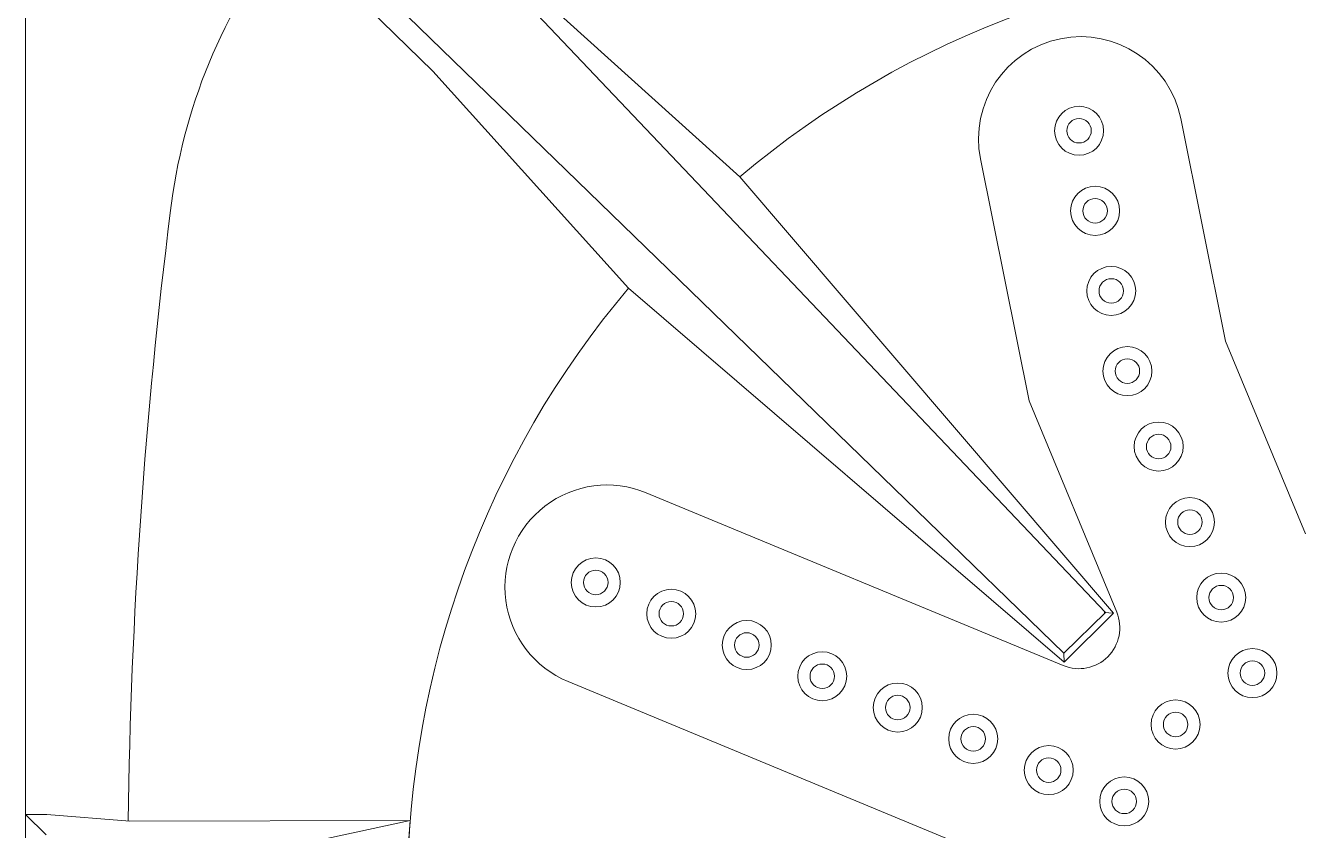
# Model space of a CAD drawing. Extents: x 306 to 2240, y 18 to 779.
# Drawn here: x 688.872 to 689.0286, y 391.4123 to 391.5108 of the extents above; entities that cross this region are included whole.
import ezdxf

# ---------------------------------------------------------------- set-up
doc = ezdxf.new("R2010")
doc.units = 0
doc.header["$MEASUREMENT"] = 0
doc.linetypes.add('ACAD_ISO03W100', pattern=[30, 12, -18])
doc.layers.add('EQUIPAMIENTO SUPER', color=1, linetype='Continuous')

msp = doc.modelspace()

# ---------------------------------------------------------------- linework, layer by layer
at = {"layer": 'EQUIPAMIENTO SUPER', "color": 253, "lineweight": 0}
for p, q in [((688.8719949408389, 391.404752502158, -6.438942029e-07), (688.8719949408389, 391.5660025021579, -6.438942029e-07)), ((689.0188540542497, 391.4721599395938, -6.438942029e-07), (689.0133735105394, 391.4993845051262, -6.438942029e-07)), ((688.9948259178004, 391.4648408442444, -6.438942029e-07), (688.9888651814531, 391.4944507636264, -6.438942029e-07)), ((689.0188540542497, 391.4721599395938, -6.438942029e-07), (689.028625745194, 391.4485689907851, -6.438942029e-07)), ((688.9948259178004, 391.4648408442444, -6.438942029e-07), (689.0055287568815, 391.4390019049757, -6.438942029e-07)), ((688.9989959420585, 391.4324690901512, -6.438942029e-07), (688.9479504313443, 391.4536128329882, -6.438942029e-07)), ((689.0039964005067, 391.4389507899581, -6.438942029e-07), (689.0051311089177, 391.4388785813357, -6.438942029e-07)), ((688.9990466530385, 391.4340010424898, -6.438942029e-07), (688.9991184576198, 391.4328659300399, -6.438942029e-07)), ((688.9894288562487, 391.4093721018381, -6.438942029e-07), (688.9383833455345, 391.4305158446752, -6.438942029e-07)), ((688.8719949408389, 391.4142525021579, -6.438942029e-07), (688.8745938765592, 391.4142525021579, -6.438942029e-07)), ((688.8719949408389, 391.404752502158, -6.438942029e-07), (688.8719949408389, 391.4142525021579, -6.438942029e-07)), ((688.8745938765592, 391.4142525021579, -6.438942029e-07), (688.8847471699833, 391.4134476228971, -6.438942029e-07)), ((688.8847471699833, 391.4134476228971, -6.438942029e-07), (688.9190806161555, 391.4135136076849, -6.438942029e-07)), ((688.9007449408368, 391.4095725021579, -6.438942029e-07), (688.9190806161555, 391.4135136076849, -6.438942029e-07))]:
    msp.add_line(p, q, dxfattribs=at)
at = {"layer": 'EQUIPAMIENTO SUPER', "color": 253, "linetype": 'ACAD_ISO03W100', "lineweight": 0}
msp.add_line((688.8719949408389, 391.4142525021579, -6.438942029e-07), (688.8744949408377, 391.4117525021579, -6.438942029e-07), dxfattribs=at)
at = {"layer": 'EQUIPAMIENTO SUPER', "color": 253, "lineweight": 0, "elevation": -6.438508219e-07}
for points in [[(689.0051311089177, 391.4388785813352), (688.9991184576198, 391.4328659300399), (688.9457914469881, 391.4786587699136), (688.9218348962517, 391.5051905525451), (688.8719949408389, 391.5537805589282), (688.8719949408389, 391.6035025021576), (688.8909949408393, 391.6035025021576), (688.8909949408393, 391.5616497848088), (688.9328753552893, 391.5162242308481), (688.95938826903, 391.4922478850625), (689.0051311089177, 391.4388785813352)], [(688.8744949408377, 391.6010025021578), (688.8744949408377, 391.5548530072209), (688.9990466530385, 391.4340010424898), (689.0041412861815, 391.4389415699724), (688.888494940837, 391.5606519970942), (688.888494940837, 391.6010025021578), (688.8744949408377, 391.6010025021578), (688.8744949408377, 391.6010025021578)]]:
    msp.add_lwpolyline(points, dxfattribs=at)
at = {"layer": 'EQUIPAMIENTO SUPER', "color": 253, "lineweight": 0}
for centre, radius in [((689.0009194962242, 391.4979103868282, -6.438942029e-07), 0.003), ((689.0009194962242, 391.4979103868282, -6.438942029e-07), 0.003), ((689.0009194962242, 391.4979103868282, -6.438942029e-07), 0.003), ((689.0009194962242, 391.4979103868282, -6.438942029e-07), 0.003), ((689.0009194962242, 391.4979103868282, -6.438942029e-07), 0.003), ((689.0009194962242, 391.4979103868282, -6.438942029e-07), 0.003), ((689.0009194962242, 391.4979103868282, -6.438942029e-07), 0.003), ((689.0009194962242, 391.4979103868282, -6.438942029e-07), 0.003), ((689.0009194962242, 391.4979103868282, -6.438942029e-07), 0.003), ((689.0009194962242, 391.4979103868282, -6.438942029e-07), 0.003), ((689.0009194962242, 391.4979103868282, -6.438942029e-07), 0.003), ((689.0009194962242, 391.4979103868282, -6.438942029e-07), 0.003), ((689.0009194962242, 391.4979103868282, -6.438942029e-07), 0.003), ((689.0009194962242, 391.4979103868282, -6.438942029e-07), 0.003), ((689.0009194962242, 391.4979103868282, -6.438942029e-07), 0.003), ((689.0009194962242, 391.4979103868282, -6.438942029e-07), 0.003), ((689.0009194962242, 391.4979103868282, -6.438942029e-07), 0.0015), ((689.0009194962242, 391.4979103868282, -6.438942029e-07), 0.0015), ((689.0009194962242, 391.4979103868282, -6.438942029e-07), 0.0015), ((689.0009194962242, 391.4979103868282, -6.438942029e-07), 0.0015), ((689.0009194962242, 391.4979103868282, -6.438942029e-07), 0.0015), ((689.0009194962242, 391.4979103868282, -6.438942029e-07), 0.0015), ((689.0009194962242, 391.4979103868282, -6.438942029e-07), 0.0015), ((689.0009194962242, 391.4979103868282, -6.438942029e-07), 0.0015), ((689.0009194962242, 391.4979103868282, -6.438942029e-07), 0.0015), ((689.0009194962242, 391.4979103868282, -6.438942029e-07), 0.0015), ((689.0009194962242, 391.4979103868282, -6.438942029e-07), 0.0015), ((689.0009194962242, 391.4979103868282, -6.438942029e-07), 0.0015), ((689.0009194962242, 391.4979103868282, -6.438942029e-07), 0.0015), ((689.0009194962242, 391.4979103868282, -6.438942029e-07), 0.0015), ((689.0009194962242, 391.4979103868282, -6.438942029e-07), 0.0015), ((689.0009194962242, 391.4979103868282, -6.438942029e-07), 0.0015), ((689.0028929928253, 391.4881070551918, -6.438942029e-07), 0.003), ((689.0028929928253, 391.4881070551918, -6.438942029e-07), 0.003), ((689.0028929928253, 391.4881070551918, -6.438942029e-07), 0.003), ((689.0028929928253, 391.4881070551918, -6.438942029e-07), 0.003), ((689.0028929928253, 391.4881070551918, -6.438942029e-07), 0.003), ((689.0028929928253, 391.4881070551918, -6.438942029e-07), 0.003), ((689.0028929928253, 391.4881070551918, -6.438942029e-07), 0.003), ((689.0028929928253, 391.4881070551918, -6.438942029e-07), 0.003), ((689.0028929928253, 391.4881070551918, -6.438942029e-07), 0.003), ((689.0028929928253, 391.4881070551918, -6.438942029e-07), 0.003), ((689.0028929928253, 391.4881070551918, -6.438942029e-07), 0.003), ((689.0028929928253, 391.4881070551918, -6.438942029e-07), 0.003), ((689.0028929928253, 391.4881070551918, -6.438942029e-07), 0.003), ((689.0028929928253, 391.4881070551918, -6.438942029e-07), 0.003), ((689.0028929928253, 391.4881070551918, -6.438942029e-07), 0.003), ((689.0028929928253, 391.4881070551918, -6.438942029e-07), 0.003), ((689.0028929928253, 391.4881070551918, -6.438942029e-07), 0.0015), ((689.0028929928253, 391.4881070551918, -6.438942029e-07), 0.0015), ((689.0028929928253, 391.4881070551918, -6.438942029e-07), 0.0015), ((689.0028929928253, 391.4881070551918, -6.438942029e-07), 0.0015), ((689.0028929928253, 391.4881070551918, -6.438942029e-07), 0.0015), ((689.0028929928253, 391.4881070551918, -6.438942029e-07), 0.0015), ((689.0028929928253, 391.4881070551918, -6.438942029e-07), 0.0015), ((689.0028929928253, 391.4881070551918, -6.438942029e-07), 0.0015), ((689.0028929928253, 391.4881070551918, -6.438942029e-07), 0.0015), ((689.0028929928253, 391.4881070551918, -6.438942029e-07), 0.0015), ((689.0028929928253, 391.4881070551918, -6.438942029e-07), 0.0015), ((689.0028929928253, 391.4881070551918, -6.438942029e-07), 0.0015), ((689.0028929928253, 391.4881070551918, -6.438942029e-07), 0.0015), ((689.0028929928253, 391.4881070551918, -6.438942029e-07), 0.0015), ((689.0028929928253, 391.4881070551918, -6.438942029e-07), 0.0015), ((689.0028929928253, 391.4881070551918, -6.438942029e-07), 0.0015), ((689.0048664894261, 391.4783037235556, -6.438942029e-07), 0.003), ((689.0048664894261, 391.4783037235556, -6.438942029e-07), 0.003), ((689.0048664894261, 391.4783037235556, -6.438942029e-07), 0.003), ((689.0048664894261, 391.4783037235556, -6.438942029e-07), 0.003), ((689.0048664894261, 391.4783037235556, -6.438942029e-07), 0.003), ((689.0048664894261, 391.4783037235556, -6.438942029e-07), 0.003), ((689.0048664894261, 391.4783037235556, -6.438942029e-07), 0.003), ((689.0048664894261, 391.4783037235556, -6.438942029e-07), 0.003), ((689.0048664894261, 391.4783037235556, -6.438942029e-07), 0.003), ((689.0048664894261, 391.4783037235556, -6.438942029e-07), 0.003), ((689.0048664894261, 391.4783037235556, -6.438942029e-07), 0.003), ((689.0048664894261, 391.4783037235556, -6.438942029e-07), 0.003), ((689.0048664894261, 391.4783037235556, -6.438942029e-07), 0.003), ((689.0048664894261, 391.4783037235556, -6.438942029e-07), 0.003), ((689.0048664894261, 391.4783037235556, -6.438942029e-07), 0.003), ((689.0048664894261, 391.4783037235556, -6.438942029e-07), 0.003), ((689.0048664894261, 391.4783037235556, -6.438942029e-07), 0.0015), ((689.0048664894261, 391.4783037235556, -6.438942029e-07), 0.0015), ((689.0048664894261, 391.4783037235556, -6.438942029e-07), 0.0015), ((689.0048664894261, 391.4783037235556, -6.438942029e-07), 0.0015), ((689.0048664894261, 391.4783037235556, -6.438942029e-07), 0.0015), ((689.0048664894261, 391.4783037235556, -6.438942029e-07), 0.0015), ((689.0048664894261, 391.4783037235556, -6.438942029e-07), 0.0015), ((689.0048664894261, 391.4783037235556, -6.438942029e-07), 0.0015), ((689.0048664894261, 391.4783037235556, -6.438942029e-07), 0.0015), ((689.0048664894261, 391.4783037235556, -6.438942029e-07), 0.0015), ((689.0048664894261, 391.4783037235556, -6.438942029e-07), 0.0015), ((689.0048664894261, 391.4783037235556, -6.438942029e-07), 0.0015), ((689.0048664894261, 391.4783037235556, -6.438942029e-07), 0.0015), ((689.0048664894261, 391.4783037235556, -6.438942029e-07), 0.0015), ((689.0048664894261, 391.4783037235556, -6.438942029e-07), 0.0015), ((689.0048664894261, 391.4783037235556, -6.438942029e-07), 0.0015), ((689.0068399860232, 391.4685003919193, -6.438942029e-07), 0.003), ((689.0068399860232, 391.4685003919193, -6.438942029e-07), 0.003), ((689.0068399860232, 391.4685003919193, -6.438942029e-07), 0.003), ((689.0068399860232, 391.4685003919193, -6.438942029e-07), 0.003), ((689.0068399860232, 391.4685003919193, -6.438942029e-07), 0.003), ((689.0068399860232, 391.4685003919193, -6.438942029e-07), 0.003), ((689.0068399860232, 391.4685003919193, -6.438942029e-07), 0.003), ((689.0068399860232, 391.4685003919193, -6.438942029e-07), 0.003), ((689.0068399860232, 391.4685003919193, -6.438942029e-07), 0.003), ((689.0068399860232, 391.4685003919193, -6.438942029e-07), 0.003), ((689.0068399860232, 391.4685003919193, -6.438942029e-07), 0.003), ((689.0068399860232, 391.4685003919193, -6.438942029e-07), 0.003), ((689.0068399860232, 391.4685003919193, -6.438942029e-07), 0.003), ((689.0068399860232, 391.4685003919193, -6.438942029e-07), 0.003), ((689.0068399860232, 391.4685003919193, -6.438942029e-07), 0.003), ((689.0068399860232, 391.4685003919193, -6.438942029e-07), 0.003), ((689.0068399860232, 391.4685003919193, -6.438942029e-07), 0.0015), ((689.0068399860232, 391.4685003919193, -6.438942029e-07), 0.0015), ((689.0068399860232, 391.4685003919193, -6.438942029e-07), 0.0015), ((689.0068399860232, 391.4685003919193, -6.438942029e-07), 0.0015), ((689.0068399860232, 391.4685003919193, -6.438942029e-07), 0.0015), ((689.0068399860232, 391.4685003919193, -6.438942029e-07), 0.0015), ((689.0068399860232, 391.4685003919193, -6.438942029e-07), 0.0015), ((689.0068399860232, 391.4685003919193, -6.438942029e-07), 0.0015), ((689.0068399860232, 391.4685003919193, -6.438942029e-07), 0.0015), ((689.0068399860232, 391.4685003919193, -6.438942029e-07), 0.0015), ((689.0068399860232, 391.4685003919193, -6.438942029e-07), 0.0015), ((689.0068399860232, 391.4685003919193, -6.438942029e-07), 0.0015), ((689.0068399860232, 391.4685003919193, -6.438942029e-07), 0.0015), ((689.0068399860232, 391.4685003919193, -6.438942029e-07), 0.0015), ((689.0068399860232, 391.4685003919193, -6.438942029e-07), 0.0015), ((689.0068399860232, 391.4685003919193, -6.438942029e-07), 0.0015), ((689.0106668203501, 391.4592615965942, -6.438942029e-07), 0.003), ((689.0106668203501, 391.4592615965942, -6.438942029e-07), 0.003), ((689.0106668203501, 391.4592615965942, -6.438942029e-07), 0.003), ((689.0106668203501, 391.4592615965942, -6.438942029e-07), 0.003), ((689.0106668203501, 391.4592615965942, -6.438942029e-07), 0.003), ((689.0106668203501, 391.4592615965942, -6.438942029e-07), 0.003), ((689.0106668203501, 391.4592615965942, -6.438942029e-07), 0.003), ((689.0106668203501, 391.4592615965942, -6.438942029e-07), 0.003), ((689.0106668203501, 391.4592615965942, -6.438942029e-07), 0.003), ((689.0106668203501, 391.4592615965942, -6.438942029e-07), 0.003), ((689.0106668203501, 391.4592615965942, -6.438942029e-07), 0.003), ((689.0106668203501, 391.4592615965942, -6.438942029e-07), 0.003), ((689.0106668203501, 391.4592615965942, -6.438942029e-07), 0.003), ((689.0106668203501, 391.4592615965942, -6.438942029e-07), 0.003), ((689.0106668203501, 391.4592615965942, -6.438942029e-07), 0.003), ((689.0106668203501, 391.4592615965942, -6.438942029e-07), 0.003), ((689.0106668203501, 391.4592615965942, -6.438942029e-07), 0.0015), ((689.0106668203501, 391.4592615965942, -6.438942029e-07), 0.0015), ((689.0106668203501, 391.4592615965942, -6.438942029e-07), 0.0015), ((689.0106668203501, 391.4592615965942, -6.438942029e-07), 0.0015), ((689.0106668203501, 391.4592615965942, -6.438942029e-07), 0.0015), ((689.0106668203501, 391.4592615965942, -6.438942029e-07), 0.0015), ((689.0106668203501, 391.4592615965942, -6.438942029e-07), 0.0015), ((689.0106668203501, 391.4592615965942, -6.438942029e-07), 0.0015), ((689.0106668203501, 391.4592615965942, -6.438942029e-07), 0.0015), ((689.0106668203501, 391.4592615965942, -6.438942029e-07), 0.0015), ((689.0106668203501, 391.4592615965942, -6.438942029e-07), 0.0015), ((689.0106668203501, 391.4592615965942, -6.438942029e-07), 0.0015), ((689.0106668203501, 391.4592615965942, -6.438942029e-07), 0.0015), ((689.0106668203501, 391.4592615965942, -6.438942029e-07), 0.0015), ((689.0106668203501, 391.4592615965942, -6.438942029e-07), 0.0015), ((689.0106668203501, 391.4592615965942, -6.438942029e-07), 0.0015), ((689.0144936546735, 391.4500228012686, -6.438942029e-07), 0.003), ((689.0144936546735, 391.4500228012686, -6.438942029e-07), 0.003), ((689.0144936546735, 391.4500228012686, -6.438942029e-07), 0.003), ((689.0144936546735, 391.4500228012686, -6.438942029e-07), 0.003), ((689.0144936546735, 391.4500228012686, -6.438942029e-07), 0.003), ((689.0144936546735, 391.4500228012686, -6.438942029e-07), 0.003), ((689.0144936546735, 391.4500228012686, -6.438942029e-07), 0.003), ((689.0144936546735, 391.4500228012686, -6.438942029e-07), 0.003), ((689.0144936546735, 391.4500228012686, -6.438942029e-07), 0.003), ((689.0144936546735, 391.4500228012686, -6.438942029e-07), 0.003), ((689.0144936546735, 391.4500228012686, -6.438942029e-07), 0.003), ((689.0144936546735, 391.4500228012686, -6.438942029e-07), 0.003), ((689.0144936546735, 391.4500228012686, -6.438942029e-07), 0.003), ((689.0144936546735, 391.4500228012686, -6.438942029e-07), 0.003), ((689.0144936546735, 391.4500228012686, -6.438942029e-07), 0.003), ((689.0144936546735, 391.4500228012686, -6.438942029e-07), 0.003), ((689.0144936546735, 391.4500228012686, -6.438942029e-07), 0.0015), ((689.0144936546735, 391.4500228012686, -6.438942029e-07), 0.0015), ((689.0144936546735, 391.4500228012686, -6.438942029e-07), 0.0015), ((689.0144936546735, 391.4500228012686, -6.438942029e-07), 0.0015), ((689.0144936546735, 391.4500228012686, -6.438942029e-07), 0.0015), ((689.0144936546735, 391.4500228012686, -6.438942029e-07), 0.0015), ((689.0144936546735, 391.4500228012686, -6.438942029e-07), 0.0015), ((689.0144936546735, 391.4500228012686, -6.438942029e-07), 0.0015), ((689.0144936546735, 391.4500228012686, -6.438942029e-07), 0.0015), ((689.0144936546735, 391.4500228012686, -6.438942029e-07), 0.0015), ((689.0144936546735, 391.4500228012686, -6.438942029e-07), 0.0015), ((689.0144936546735, 391.4500228012686, -6.438942029e-07), 0.0015), ((689.0144936546735, 391.4500228012686, -6.438942029e-07), 0.0015), ((689.0144936546735, 391.4500228012686, -6.438942029e-07), 0.0015), ((689.0144936546735, 391.4500228012686, -6.438942029e-07), 0.0015), ((689.0144936546735, 391.4500228012686, -6.438942029e-07), 0.0015), ((688.9417810691396, 391.4426383639802, -6.438942029e-07), 0.003), ((688.9417810691396, 391.4426383639802, -6.438942029e-07), 0.003), ((688.9417810691396, 391.4426383639802, -6.438942029e-07), 0.003), ((688.9417810691396, 391.4426383639802, -6.438942029e-07), 0.003), ((688.9417810691396, 391.4426383639802, -6.438942029e-07), 0.003), ((688.9417810691396, 391.4426383639802, -6.438942029e-07), 0.003), ((688.9417810691396, 391.4426383639802, -6.438942029e-07), 0.003), ((688.9417810691396, 391.4426383639802, -6.438942029e-07), 0.003), ((688.9417810691396, 391.4426383639802, -6.438942029e-07), 0.003), ((688.9417810691396, 391.4426383639802, -6.438942029e-07), 0.003), ((688.9417810691396, 391.4426383639802, -6.438942029e-07), 0.003), ((688.9417810691396, 391.4426383639802, -6.438942029e-07), 0.003), ((688.9417810691396, 391.4426383639802, -6.438942029e-07), 0.003), ((688.9417810691396, 391.4426383639802, -6.438942029e-07), 0.003), ((688.9417810691396, 391.4426383639802, -6.438942029e-07), 0.003), ((688.9417810691396, 391.4426383639802, -6.438942029e-07), 0.003), ((688.9417810691396, 391.4426383639802, -6.438942029e-07), 0.0015), ((688.9417810691396, 391.4426383639802, -6.438942029e-07), 0.0015), ((688.9417810691396, 391.4426383639802, -6.438942029e-07), 0.0015), ((688.9417810691396, 391.4426383639802, -6.438942029e-07), 0.0015), ((688.9417810691396, 391.4426383639802, -6.438942029e-07), 0.0015), ((688.9417810691396, 391.4426383639802, -6.438942029e-07), 0.0015), ((688.9417810691396, 391.4426383639802, -6.438942029e-07), 0.0015), ((688.9417810691396, 391.4426383639802, -6.438942029e-07), 0.0015), ((688.9417810691396, 391.4426383639802, -6.438942029e-07), 0.0015), ((688.9417810691396, 391.4426383639802, -6.438942029e-07), 0.0015), ((688.9417810691396, 391.4426383639802, -6.438942029e-07), 0.0015), ((688.9417810691396, 391.4426383639802, -6.438942029e-07), 0.0015), ((688.9417810691396, 391.4426383639802, -6.438942029e-07), 0.0015), ((688.9417810691396, 391.4426383639802, -6.438942029e-07), 0.0015), ((688.9417810691396, 391.4426383639802, -6.438942029e-07), 0.0015), ((688.9417810691396, 391.4426383639802, -6.438942029e-07), 0.0015), ((689.0183204889968, 391.4407840059436, -6.438942029e-07), 0.003), ((689.0183204889968, 391.4407840059436, -6.438942029e-07), 0.003), ((689.0183204889968, 391.4407840059436, -6.438942029e-07), 0.003), ((689.0183204889968, 391.4407840059436, -6.438942029e-07), 0.003), ((689.0183204889968, 391.4407840059436, -6.438942029e-07), 0.003), ((689.0183204889968, 391.4407840059436, -6.438942029e-07), 0.003), ((689.0183204889968, 391.4407840059436, -6.438942029e-07), 0.003), ((689.0183204889968, 391.4407840059436, -6.438942029e-07), 0.003), ((689.0183204889968, 391.4407840059436, -6.438942029e-07), 0.003), ((689.0183204889968, 391.4407840059436, -6.438942029e-07), 0.003), ((689.0183204889968, 391.4407840059436, -6.438942029e-07), 0.003), ((689.0183204889968, 391.4407840059436, -6.438942029e-07), 0.003), ((689.0183204889968, 391.4407840059436, -6.438942029e-07), 0.003), ((689.0183204889968, 391.4407840059436, -6.438942029e-07), 0.003), ((689.0183204889968, 391.4407840059436, -6.438942029e-07), 0.003), ((689.0183204889968, 391.4407840059436, -6.438942029e-07), 0.003), ((688.9510198644663, 391.4388115296562, -6.438942029e-07), 0.003), ((688.9510198644663, 391.4388115296562, -6.438942029e-07), 0.003), ((688.9510198644663, 391.4388115296562, -6.438942029e-07), 0.003), ((688.9510198644663, 391.4388115296562, -6.438942029e-07), 0.003), ((688.9510198644663, 391.4388115296562, -6.438942029e-07), 0.003), ((688.9510198644663, 391.4388115296562, -6.438942029e-07), 0.003), ((688.9510198644663, 391.4388115296562, -6.438942029e-07), 0.003), ((688.9510198644663, 391.4388115296562, -6.438942029e-07), 0.003), ((688.9510198644663, 391.4388115296562, -6.438942029e-07), 0.003), ((688.9510198644663, 391.4388115296562, -6.438942029e-07), 0.003), ((688.9510198644663, 391.4388115296562, -6.438942029e-07), 0.003), ((688.9510198644663, 391.4388115296562, -6.438942029e-07), 0.003), ((688.9510198644663, 391.4388115296562, -6.438942029e-07), 0.003), ((688.9510198644663, 391.4388115296562, -6.438942029e-07), 0.003), ((688.9510198644663, 391.4388115296562, -6.438942029e-07), 0.003), ((688.9510198644663, 391.4388115296562, -6.438942029e-07), 0.003), ((689.0183204889968, 391.4407840059436, -6.438942029e-07), 0.0015), ((689.0183204889968, 391.4407840059436, -6.438942029e-07), 0.0015), ((689.0183204889968, 391.4407840059436, -6.438942029e-07), 0.0015), ((689.0183204889968, 391.4407840059436, -6.438942029e-07), 0.0015), ((689.0183204889968, 391.4407840059436, -6.438942029e-07), 0.0015), ((689.0183204889968, 391.4407840059436, -6.438942029e-07), 0.0015), ((689.0183204889968, 391.4407840059436, -6.438942029e-07), 0.0015), ((689.0183204889968, 391.4407840059436, -6.438942029e-07), 0.0015), ((689.0183204889968, 391.4407840059436, -6.438942029e-07), 0.0015), ((689.0183204889968, 391.4407840059436, -6.438942029e-07), 0.0015), ((689.0183204889968, 391.4407840059436, -6.438942029e-07), 0.0015), ((689.0183204889968, 391.4407840059436, -6.438942029e-07), 0.0015), ((689.0183204889968, 391.4407840059436, -6.438942029e-07), 0.0015), ((689.0183204889968, 391.4407840059436, -6.438942029e-07), 0.0015), ((689.0183204889968, 391.4407840059436, -6.438942029e-07), 0.0015), ((689.0183204889968, 391.4407840059436, -6.438942029e-07), 0.0015), ((688.9510198644663, 391.4388115296562, -6.438942029e-07), 0.0015), ((688.9510198644663, 391.4388115296562, -6.438942029e-07), 0.0015), ((688.9510198644663, 391.4388115296562, -6.438942029e-07), 0.0015), ((688.9510198644663, 391.4388115296562, -6.438942029e-07), 0.0015), ((688.9510198644663, 391.4388115296562, -6.438942029e-07), 0.0015), ((688.9510198644663, 391.4388115296562, -6.438942029e-07), 0.0015), ((688.9510198644663, 391.4388115296562, -6.438942029e-07), 0.0015), ((688.9510198644663, 391.4388115296562, -6.438942029e-07), 0.0015), ((688.9510198644663, 391.4388115296562, -6.438942029e-07), 0.0015), ((688.9510198644663, 391.4388115296562, -6.438942029e-07), 0.0015), ((688.9510198644663, 391.4388115296562, -6.438942029e-07), 0.0015), ((688.9510198644663, 391.4388115296562, -6.438942029e-07), 0.0015), ((688.9510198644663, 391.4388115296562, -6.438942029e-07), 0.0015), ((688.9510198644663, 391.4388115296562, -6.438942029e-07), 0.0015), ((688.9510198644663, 391.4388115296562, -6.438942029e-07), 0.0015), ((688.9510198644663, 391.4388115296562, -6.438942029e-07), 0.0015), ((688.9602586597888, 391.4349846953328, -6.438942029e-07), 0.003), ((688.9602586597888, 391.4349846953328, -6.438942029e-07), 0.003), ((688.9602586597888, 391.4349846953328, -6.438942029e-07), 0.003), ((688.9602586597888, 391.4349846953328, -6.438942029e-07), 0.003), ((688.9602586597888, 391.4349846953328, -6.438942029e-07), 0.003), ((688.9602586597888, 391.4349846953328, -6.438942029e-07), 0.003), ((688.9602586597888, 391.4349846953328, -6.438942029e-07), 0.003), ((688.9602586597888, 391.4349846953328, -6.438942029e-07), 0.003), ((688.9602586597888, 391.4349846953328, -6.438942029e-07), 0.003), ((688.9602586597888, 391.4349846953328, -6.438942029e-07), 0.003), ((688.9602586597888, 391.4349846953328, -6.438942029e-07), 0.003), ((688.9602586597888, 391.4349846953328, -6.438942029e-07), 0.003), ((688.9602586597888, 391.4349846953328, -6.438942029e-07), 0.003), ((688.9602586597888, 391.4349846953328, -6.438942029e-07), 0.003), ((688.9602586597888, 391.4349846953328, -6.438942029e-07), 0.003), ((688.9602586597888, 391.4349846953328, -6.438942029e-07), 0.003), ((688.9602586597888, 391.4349846953328, -6.438942029e-07), 0.0015), ((688.9602586597888, 391.4349846953328, -6.438942029e-07), 0.0015), ((688.9602586597888, 391.4349846953328, -6.438942029e-07), 0.0015), ((688.9602586597888, 391.4349846953328, -6.438942029e-07), 0.0015), ((688.9602586597888, 391.4349846953328, -6.438942029e-07), 0.0015), ((688.9602586597888, 391.4349846953328, -6.438942029e-07), 0.0015), ((688.9602586597888, 391.4349846953328, -6.438942029e-07), 0.0015), ((688.9602586597888, 391.4349846953328, -6.438942029e-07), 0.0015), ((688.9602586597888, 391.4349846953328, -6.438942029e-07), 0.0015), ((688.9602586597888, 391.4349846953328, -6.438942029e-07), 0.0015), ((688.9602586597888, 391.4349846953328, -6.438942029e-07), 0.0015), ((688.9602586597888, 391.4349846953328, -6.438942029e-07), 0.0015), ((688.9602586597888, 391.4349846953328, -6.438942029e-07), 0.0015), ((688.9602586597888, 391.4349846953328, -6.438942029e-07), 0.0015), ((688.9602586597888, 391.4349846953328, -6.438942029e-07), 0.0015), ((688.9602586597888, 391.4349846953328, -6.438942029e-07), 0.0015), ((689.02214732332, 391.4315452106188, -6.438942029e-07), 0.003), ((689.02214732332, 391.4315452106188, -6.438942029e-07), 0.003), ((689.02214732332, 391.4315452106188, -6.438942029e-07), 0.003), ((689.02214732332, 391.4315452106188, -6.438942029e-07), 0.003), ((689.02214732332, 391.4315452106188, -6.438942029e-07), 0.003), ((689.02214732332, 391.4315452106188, -6.438942029e-07), 0.003), ((689.02214732332, 391.4315452106188, -6.438942029e-07), 0.003), ((689.02214732332, 391.4315452106188, -6.438942029e-07), 0.003), ((689.02214732332, 391.4315452106188, -6.438942029e-07), 0.003), ((689.02214732332, 391.4315452106188, -6.438942029e-07), 0.003), ((689.02214732332, 391.4315452106188, -6.438942029e-07), 0.003), ((689.02214732332, 391.4315452106188, -6.438942029e-07), 0.003), ((689.02214732332, 391.4315452106188, -6.438942029e-07), 0.003), ((689.02214732332, 391.4315452106188, -6.438942029e-07), 0.003), ((689.02214732332, 391.4315452106188, -6.438942029e-07), 0.003), ((689.02214732332, 391.4315452106188, -6.438942029e-07), 0.003), ((688.9694974551152, 391.431157861009, -6.438942029e-07), 0.003), ((688.9694974551152, 391.431157861009, -6.438942029e-07), 0.003), ((688.9694974551152, 391.431157861009, -6.438942029e-07), 0.003), ((688.9694974551152, 391.431157861009, -6.438942029e-07), 0.003), ((688.9694974551152, 391.431157861009, -6.438942029e-07), 0.003), ((688.9694974551152, 391.431157861009, -6.438942029e-07), 0.003), ((688.9694974551152, 391.431157861009, -6.438942029e-07), 0.003), ((688.9694974551152, 391.431157861009, -6.438942029e-07), 0.003), ((688.9694974551152, 391.431157861009, -6.438942029e-07), 0.003), ((688.9694974551152, 391.431157861009, -6.438942029e-07), 0.003), ((688.9694974551152, 391.431157861009, -6.438942029e-07), 0.003), ((688.9694974551152, 391.431157861009, -6.438942029e-07), 0.003), ((688.9694974551152, 391.431157861009, -6.438942029e-07), 0.003), ((688.9694974551152, 391.431157861009, -6.438942029e-07), 0.003), ((688.9694974551152, 391.431157861009, -6.438942029e-07), 0.003), ((688.9694974551152, 391.431157861009, -6.438942029e-07), 0.003), ((689.02214732332, 391.4315452106188, -6.438942029e-07), 0.0015), ((689.02214732332, 391.4315452106188, -6.438942029e-07), 0.0015), ((689.02214732332, 391.4315452106188, -6.438942029e-07), 0.0015), ((689.02214732332, 391.4315452106188, -6.438942029e-07), 0.0015), ((689.02214732332, 391.4315452106188, -6.438942029e-07), 0.0015), ((689.02214732332, 391.4315452106188, -6.438942029e-07), 0.0015), ((689.02214732332, 391.4315452106188, -6.438942029e-07), 0.0015), ((689.02214732332, 391.4315452106188, -6.438942029e-07), 0.0015), ((689.02214732332, 391.4315452106188, -6.438942029e-07), 0.0015), ((689.02214732332, 391.4315452106188, -6.438942029e-07), 0.0015), ((689.02214732332, 391.4315452106188, -6.438942029e-07), 0.0015), ((689.02214732332, 391.4315452106188, -6.438942029e-07), 0.0015), ((689.02214732332, 391.4315452106188, -6.438942029e-07), 0.0015), ((689.02214732332, 391.4315452106188, -6.438942029e-07), 0.0015), ((689.02214732332, 391.4315452106188, -6.438942029e-07), 0.0015), ((689.02214732332, 391.4315452106188, -6.438942029e-07), 0.0015), ((688.9694974551152, 391.431157861009, -6.438942029e-07), 0.0015), ((688.9694974551152, 391.431157861009, -6.438942029e-07), 0.0015), ((688.9694974551152, 391.431157861009, -6.438942029e-07), 0.0015), ((688.9694974551152, 391.431157861009, -6.438942029e-07), 0.0015), ((688.9694974551152, 391.431157861009, -6.438942029e-07), 0.0015), ((688.9694974551152, 391.431157861009, -6.438942029e-07), 0.0015), ((688.9694974551152, 391.431157861009, -6.438942029e-07), 0.0015), ((688.9694974551152, 391.431157861009, -6.438942029e-07), 0.0015), ((688.9694974551152, 391.431157861009, -6.438942029e-07), 0.0015), ((688.9694974551152, 391.431157861009, -6.438942029e-07), 0.0015), ((688.9694974551152, 391.431157861009, -6.438942029e-07), 0.0015), ((688.9694974551152, 391.431157861009, -6.438942029e-07), 0.0015), ((688.9694974551152, 391.431157861009, -6.438942029e-07), 0.0015), ((688.9694974551152, 391.431157861009, -6.438942029e-07), 0.0015), ((688.9694974551152, 391.431157861009, -6.438942029e-07), 0.0015), ((688.9694974551152, 391.431157861009, -6.438942029e-07), 0.0015), ((688.9787362504414, 391.4273310266858, -6.438942029e-07), 0.003), ((688.9787362504414, 391.4273310266858, -6.438942029e-07), 0.003), ((688.9787362504414, 391.4273310266858, -6.438942029e-07), 0.003), ((688.9787362504414, 391.4273310266858, -6.438942029e-07), 0.003), ((688.9787362504414, 391.4273310266858, -6.438942029e-07), 0.003), ((688.9787362504414, 391.4273310266858, -6.438942029e-07), 0.003), ((688.9787362504414, 391.4273310266858, -6.438942029e-07), 0.003), ((688.9787362504414, 391.4273310266858, -6.438942029e-07), 0.003), ((688.9787362504414, 391.4273310266858, -6.438942029e-07), 0.003), ((688.9787362504414, 391.4273310266858, -6.438942029e-07), 0.003), ((688.9787362504414, 391.4273310266858, -6.438942029e-07), 0.003), ((688.9787362504414, 391.4273310266858, -6.438942029e-07), 0.003), ((688.9787362504414, 391.4273310266858, -6.438942029e-07), 0.003), ((688.9787362504414, 391.4273310266858, -6.438942029e-07), 0.003), ((688.9787362504414, 391.4273310266858, -6.438942029e-07), 0.003), ((688.9787362504414, 391.4273310266858, -6.438942029e-07), 0.003), ((688.9787362504414, 391.4273310266858, -6.438942029e-07), 0.0015), ((688.9787362504414, 391.4273310266858, -6.438942029e-07), 0.0015), ((688.9787362504414, 391.4273310266858, -6.438942029e-07), 0.0015), ((688.9787362504414, 391.4273310266858, -6.438942029e-07), 0.0015), ((688.9787362504414, 391.4273310266858, -6.438942029e-07), 0.0015), ((688.9787362504414, 391.4273310266858, -6.438942029e-07), 0.0015), ((688.9787362504414, 391.4273310266858, -6.438942029e-07), 0.0015), ((688.9787362504414, 391.4273310266858, -6.438942029e-07), 0.0015), ((688.9787362504414, 391.4273310266858, -6.438942029e-07), 0.0015), ((688.9787362504414, 391.4273310266858, -6.438942029e-07), 0.0015), ((688.9787362504414, 391.4273310266858, -6.438942029e-07), 0.0015), ((688.9787362504414, 391.4273310266858, -6.438942029e-07), 0.0015), ((688.9787362504414, 391.4273310266858, -6.438942029e-07), 0.0015), ((688.9787362504414, 391.4273310266858, -6.438942029e-07), 0.0015), ((688.9787362504414, 391.4273310266858, -6.438942029e-07), 0.0015), ((688.9787362504414, 391.4273310266858, -6.438942029e-07), 0.0015), ((689.0127390462062, 391.4252588008303, -6.438942029e-07), 0.003), ((689.0127390462062, 391.4252588008303, -6.438942029e-07), 0.003), ((689.0127390462062, 391.4252588008303, -6.438942029e-07), 0.003), ((689.0127390462062, 391.4252588008303, -6.438942029e-07), 0.003), ((689.0127390462062, 391.4252588008303, -6.438942029e-07), 0.003), ((689.0127390462062, 391.4252588008303, -6.438942029e-07), 0.003), ((689.0127390462062, 391.4252588008303, -6.438942029e-07), 0.003), ((689.0127390462062, 391.4252588008303, -6.438942029e-07), 0.003), ((689.0127390462062, 391.4252588008303, -6.438942029e-07), 0.003), ((689.0127390462062, 391.4252588008303, -6.438942029e-07), 0.003), ((689.0127390462062, 391.4252588008303, -6.438942029e-07), 0.003), ((689.0127390462062, 391.4252588008303, -6.438942029e-07), 0.003), ((689.0127390462062, 391.4252588008303, -6.438942029e-07), 0.003), ((689.0127390462062, 391.4252588008303, -6.438942029e-07), 0.003), ((689.0127390462062, 391.4252588008303, -6.438942029e-07), 0.003), ((689.0127390462062, 391.4252588008303, -6.438942029e-07), 0.003), ((689.0127390462062, 391.4252588008303, -6.438942029e-07), 0.0015), ((689.0127390462062, 391.4252588008303, -6.438942029e-07), 0.0015), ((689.0127390462062, 391.4252588008303, -6.438942029e-07), 0.0015), ((689.0127390462062, 391.4252588008303, -6.438942029e-07), 0.0015), ((689.0127390462062, 391.4252588008303, -6.438942029e-07), 0.0015), ((689.0127390462062, 391.4252588008303, -6.438942029e-07), 0.0015), ((689.0127390462062, 391.4252588008303, -6.438942029e-07), 0.0015), ((689.0127390462062, 391.4252588008303, -6.438942029e-07), 0.0015), ((689.0127390462062, 391.4252588008303, -6.438942029e-07), 0.0015), ((689.0127390462062, 391.4252588008303, -6.438942029e-07), 0.0015), ((689.0127390462062, 391.4252588008303, -6.438942029e-07), 0.0015), ((689.0127390462062, 391.4252588008303, -6.438942029e-07), 0.0015), ((689.0127390462062, 391.4252588008303, -6.438942029e-07), 0.0015), ((689.0127390462062, 391.4252588008303, -6.438942029e-07), 0.0015), ((689.0127390462062, 391.4252588008303, -6.438942029e-07), 0.0015), ((689.0127390462062, 391.4252588008303, -6.438942029e-07), 0.0015), ((688.9879750457643, 391.4235041923618, -6.438942029e-07), 0.003), ((688.9879750457643, 391.4235041923618, -6.438942029e-07), 0.003), ((688.9879750457643, 391.4235041923618, -6.438942029e-07), 0.003), ((688.9879750457643, 391.4235041923618, -6.438942029e-07), 0.003), ((688.9879750457643, 391.4235041923618, -6.438942029e-07), 0.003), ((688.9879750457643, 391.4235041923618, -6.438942029e-07), 0.003), ((688.9879750457643, 391.4235041923618, -6.438942029e-07), 0.003), ((688.9879750457643, 391.4235041923618, -6.438942029e-07), 0.003), ((688.9879750457643, 391.4235041923618, -6.438942029e-07), 0.003), ((688.9879750457643, 391.4235041923618, -6.438942029e-07), 0.003), ((688.9879750457643, 391.4235041923618, -6.438942029e-07), 0.003), ((688.9879750457643, 391.4235041923618, -6.438942029e-07), 0.003), ((688.9879750457643, 391.4235041923618, -6.438942029e-07), 0.003), ((688.9879750457643, 391.4235041923618, -6.438942029e-07), 0.003), ((688.9879750457643, 391.4235041923618, -6.438942029e-07), 0.003), ((688.9879750457643, 391.4235041923618, -6.438942029e-07), 0.003), ((688.9879750457643, 391.4235041923618, -6.438942029e-07), 0.0015), ((688.9879750457643, 391.4235041923618, -6.438942029e-07), 0.0015), ((688.9879750457643, 391.4235041923618, -6.438942029e-07), 0.0015), ((688.9879750457643, 391.4235041923618, -6.438942029e-07), 0.0015), ((688.9879750457643, 391.4235041923618, -6.438942029e-07), 0.0015), ((688.9879750457643, 391.4235041923618, -6.438942029e-07), 0.0015), ((688.9879750457643, 391.4235041923618, -6.438942029e-07), 0.0015), ((688.9879750457643, 391.4235041923618, -6.438942029e-07), 0.0015), ((688.9879750457643, 391.4235041923618, -6.438942029e-07), 0.0015), ((688.9879750457643, 391.4235041923618, -6.438942029e-07), 0.0015), ((688.9879750457643, 391.4235041923618, -6.438942029e-07), 0.0015), ((688.9879750457643, 391.4235041923618, -6.438942029e-07), 0.0015), ((688.9879750457643, 391.4235041923618, -6.438942029e-07), 0.0015), ((688.9879750457643, 391.4235041923618, -6.438942029e-07), 0.0015), ((688.9879750457643, 391.4235041923618, -6.438942029e-07), 0.0015), ((688.9879750457643, 391.4235041923618, -6.438942029e-07), 0.0015), ((688.9972138410907, 391.4196773580385, -6.438942029e-07), 0.003), ((688.9972138410907, 391.4196773580385, -6.438942029e-07), 0.003), ((688.9972138410907, 391.4196773580385, -6.438942029e-07), 0.003), ((688.9972138410907, 391.4196773580385, -6.438942029e-07), 0.003), ((688.9972138410907, 391.4196773580385, -6.438942029e-07), 0.003), ((688.9972138410907, 391.4196773580385, -6.438942029e-07), 0.003), ((688.9972138410907, 391.4196773580385, -6.438942029e-07), 0.003), ((688.9972138410907, 391.4196773580385, -6.438942029e-07), 0.003), ((688.9972138410907, 391.4196773580385, -6.438942029e-07), 0.003), ((688.9972138410907, 391.4196773580385, -6.438942029e-07), 0.003), ((688.9972138410907, 391.4196773580385, -6.438942029e-07), 0.003), ((688.9972138410907, 391.4196773580385, -6.438942029e-07), 0.003), ((688.9972138410907, 391.4196773580385, -6.438942029e-07), 0.003), ((688.9972138410907, 391.4196773580385, -6.438942029e-07), 0.003), ((688.9972138410907, 391.4196773580385, -6.438942029e-07), 0.003), ((688.9972138410907, 391.4196773580385, -6.438942029e-07), 0.003), ((688.9972138410907, 391.4196773580385, -6.438942029e-07), 0.0015), ((688.9972138410907, 391.4196773580385, -6.438942029e-07), 0.0015), ((688.9972138410907, 391.4196773580385, -6.438942029e-07), 0.0015), ((688.9972138410907, 391.4196773580385, -6.438942029e-07), 0.0015), ((688.9972138410907, 391.4196773580385, -6.438942029e-07), 0.0015), ((688.9972138410907, 391.4196773580385, -6.438942029e-07), 0.0015), ((688.9972138410907, 391.4196773580385, -6.438942029e-07), 0.0015), ((688.9972138410907, 391.4196773580385, -6.438942029e-07), 0.0015), ((688.9972138410907, 391.4196773580385, -6.438942029e-07), 0.0015), ((688.9972138410907, 391.4196773580385, -6.438942029e-07), 0.0015), ((688.9972138410907, 391.4196773580385, -6.438942029e-07), 0.0015), ((688.9972138410907, 391.4196773580385, -6.438942029e-07), 0.0015), ((688.9972138410907, 391.4196773580385, -6.438942029e-07), 0.0015), ((688.9972138410907, 391.4196773580385, -6.438942029e-07), 0.0015), ((688.9972138410907, 391.4196773580385, -6.438942029e-07), 0.0015), ((688.9972138410907, 391.4196773580385, -6.438942029e-07), 0.0015), ((689.0064526364135, 391.4158505237146, -6.438942029e-07), 0.003), ((689.0064526364135, 391.4158505237146, -6.438942029e-07), 0.003), ((689.0064526364135, 391.4158505237146, -6.438942029e-07), 0.003), ((689.0064526364135, 391.4158505237146, -6.438942029e-07), 0.003), ((689.0064526364135, 391.4158505237146, -6.438942029e-07), 0.003), ((689.0064526364135, 391.4158505237146, -6.438942029e-07), 0.003), ((689.0064526364135, 391.4158505237146, -6.438942029e-07), 0.003), ((689.0064526364135, 391.4158505237146, -6.438942029e-07), 0.003), ((689.0064526364135, 391.4158505237146, -6.438942029e-07), 0.003), ((689.0064526364135, 391.4158505237146, -6.438942029e-07), 0.003), ((689.0064526364135, 391.4158505237146, -6.438942029e-07), 0.003), ((689.0064526364135, 391.4158505237146, -6.438942029e-07), 0.003), ((689.0064526364135, 391.4158505237146, -6.438942029e-07), 0.003), ((689.0064526364135, 391.4158505237146, -6.438942029e-07), 0.003), ((689.0064526364135, 391.4158505237146, -6.438942029e-07), 0.003), ((689.0064526364135, 391.4158505237146, -6.438942029e-07), 0.003), ((689.0064526364135, 391.4158505237146, -6.438942029e-07), 0.003), ((689.0064526364135, 391.4158505237146, -6.438942029e-07), 0.003), ((689.0064526364135, 391.4158505237146, -6.438942029e-07), 0.003), ((689.0064526364135, 391.4158505237146, -6.438942029e-07), 0.003), ((689.0064526364135, 391.4158505237146, -6.438942029e-07), 0.003), ((689.0064526364135, 391.4158505237146, -6.438942029e-07), 0.003), ((689.0064526364135, 391.4158505237146, -6.438942029e-07), 0.003), ((689.0064526364135, 391.4158505237146, -6.438942029e-07), 0.003), ((689.0064526364135, 391.4158505237146, -6.438942029e-07), 0.003), ((689.0064526364135, 391.4158505237146, -6.438942029e-07), 0.003), ((689.0064526364135, 391.4158505237146, -6.438942029e-07), 0.003), ((689.0064526364135, 391.4158505237146, -6.438942029e-07), 0.003), ((689.0064526364135, 391.4158505237146, -6.438942029e-07), 0.003), ((689.0064526364135, 391.4158505237146, -6.438942029e-07), 0.003), ((689.0064526364135, 391.4158505237146, -6.438942029e-07), 0.003), ((689.0064526364135, 391.4158505237146, -6.438942029e-07), 0.003), ((689.0064526364135, 391.4158505237146, -6.438942029e-07), 0.003), ((689.0064526364135, 391.4158505237146, -6.438942029e-07), 0.003), ((689.0064526364135, 391.4158505237146, -6.438942029e-07), 0.003), ((689.0064526364135, 391.4158505237146, -6.438942029e-07), 0.003), ((689.0064526364135, 391.4158505237146, -6.438942029e-07), 0.003), ((689.0064526364135, 391.4158505237146, -6.438942029e-07), 0.003), ((689.0064526364135, 391.4158505237146, -6.438942029e-07), 0.003), ((689.0064526364135, 391.4158505237146, -6.438942029e-07), 0.003), ((689.0064526364135, 391.4158505237146, -6.438942029e-07), 0.003), ((689.0064526364135, 391.4158505237146, -6.438942029e-07), 0.003), ((689.0064526364135, 391.4158505237146, -6.438942029e-07), 0.003), ((689.0064526364135, 391.4158505237146, -6.438942029e-07), 0.003), ((689.0064526364135, 391.4158505237146, -6.438942029e-07), 0.003), ((689.0064526364135, 391.4158505237146, -6.438942029e-07), 0.003), ((689.0064526364135, 391.4158505237146, -6.438942029e-07), 0.003), ((689.0064526364135, 391.4158505237146, -6.438942029e-07), 0.003), ((689.0064526364135, 391.4158505237146, -6.438942029e-07), 0.0015), ((689.0064526364135, 391.4158505237146, -6.438942029e-07), 0.0015), ((689.0064526364135, 391.4158505237146, -6.438942029e-07), 0.0015), ((689.0064526364135, 391.4158505237146, -6.438942029e-07), 0.0015), ((689.0064526364135, 391.4158505237146, -6.438942029e-07), 0.0015), ((689.0064526364135, 391.4158505237146, -6.438942029e-07), 0.0015), ((689.0064526364135, 391.4158505237146, -6.438942029e-07), 0.0015), ((689.0064526364135, 391.4158505237146, -6.438942029e-07), 0.0015), ((689.0064526364135, 391.4158505237146, -6.438942029e-07), 0.0015), ((689.0064526364135, 391.4158505237146, -6.438942029e-07), 0.0015), ((689.0064526364135, 391.4158505237146, -6.438942029e-07), 0.0015), ((689.0064526364135, 391.4158505237146, -6.438942029e-07), 0.0015), ((689.0064526364135, 391.4158505237146, -6.438942029e-07), 0.0015), ((689.0064526364135, 391.4158505237146, -6.438942029e-07), 0.0015), ((689.0064526364135, 391.4158505237146, -6.438942029e-07), 0.0015), ((689.0064526364135, 391.4158505237146, -6.438942029e-07), 0.0015), ((689.0064526364135, 391.4158505237146, -6.438942029e-07), 0.0015), ((689.0064526364135, 391.4158505237146, -6.438942029e-07), 0.0015), ((689.0064526364135, 391.4158505237146, -6.438942029e-07), 0.0015), ((689.0064526364135, 391.4158505237146, -6.438942029e-07), 0.0015), ((689.0064526364135, 391.4158505237146, -6.438942029e-07), 0.0015), ((689.0064526364135, 391.4158505237146, -6.438942029e-07), 0.0015), ((689.0064526364135, 391.4158505237146, -6.438942029e-07), 0.0015), ((689.0064526364135, 391.4158505237146, -6.438942029e-07), 0.0015), ((689.0064526364135, 391.4158505237146, -6.438942029e-07), 0.0015), ((689.0064526364135, 391.4158505237146, -6.438942029e-07), 0.0015), ((689.0064526364135, 391.4158505237146, -6.438942029e-07), 0.0015), ((689.0064526364135, 391.4158505237146, -6.438942029e-07), 0.0015), ((689.0064526364135, 391.4158505237146, -6.438942029e-07), 0.0015), ((689.0064526364135, 391.4158505237146, -6.438942029e-07), 0.0015), ((689.0064526364135, 391.4158505237146, -6.438942029e-07), 0.0015), ((689.0064526364135, 391.4158505237146, -6.438942029e-07), 0.0015), ((689.0064526364135, 391.4158505237146, -6.438942029e-07), 0.0015), ((689.0064526364135, 391.4158505237146, -6.438942029e-07), 0.0015), ((689.0064526364135, 391.4158505237146, -6.438942029e-07), 0.0015), ((689.0064526364135, 391.4158505237146, -6.438942029e-07), 0.0015), ((689.0064526364135, 391.4158505237146, -6.438942029e-07), 0.0015), ((689.0064526364135, 391.4158505237146, -6.438942029e-07), 0.0015), ((689.0064526364135, 391.4158505237146, -6.438942029e-07), 0.0015), ((689.0064526364135, 391.4158505237146, -6.438942029e-07), 0.0015), ((689.0064526364135, 391.4158505237146, -6.438942029e-07), 0.0015), ((689.0064526364135, 391.4158505237146, -6.438942029e-07), 0.0015), ((689.0064526364135, 391.4158505237146, -6.438942029e-07), 0.0015), ((689.0064526364135, 391.4158505237146, -6.438942029e-07), 0.0015), ((689.0064526364135, 391.4158505237146, -6.438942029e-07), 0.0015), ((689.0064526364135, 391.4158505237146, -6.438942029e-07), 0.0015), ((689.0064526364135, 391.4158505237146, -6.438942029e-07), 0.0015), ((689.0064526364135, 391.4158505237146, -6.438942029e-07), 0.0015)]:
    msp.add_circle(centre, radius, dxfattribs=at)
for centre, radius, start, end in [((688.9580027548168, 391.4799899032993, -6.438942029e-07), 0.06875, 141.7418147945821, 173.4227512858584), ((689.0332449408365, 391.404752502158, -6.438942029e-07), 0.1145, 90, 130.168407294617), ((689.0011193459962, 391.4969176343765, -6.438942029e-07), 0.0125, 11.38201698714222, 191.3820169871422), ((689.5502449408361, 391.4047360628328, -6.438942029e-07), 0.6657500000000001, 172.8270596127614, 179.248913618001), ((689.0332449408365, 391.404752502158, -6.438942029e-07), 0.1145, 139.7991073469134, 180), ((688.9431668884376, 391.4420643388316, -6.438942029e-07), 0.0125000000000001, 67.4999999999415, 247.4999999999416), ((689.0009093592221, 391.4370884878137, -6.438942029e-07), 0.005, 247.4999999999416, 22.50000000002529), ((689.0110048127957, 391.404752502158, -6.438942029e-07), 0.0923407542635347, 174.5557023357925, 180)]:
    msp.add_arc(centre, radius, start, end, dxfattribs=at)

doc.saveas('drawing.dxf')
